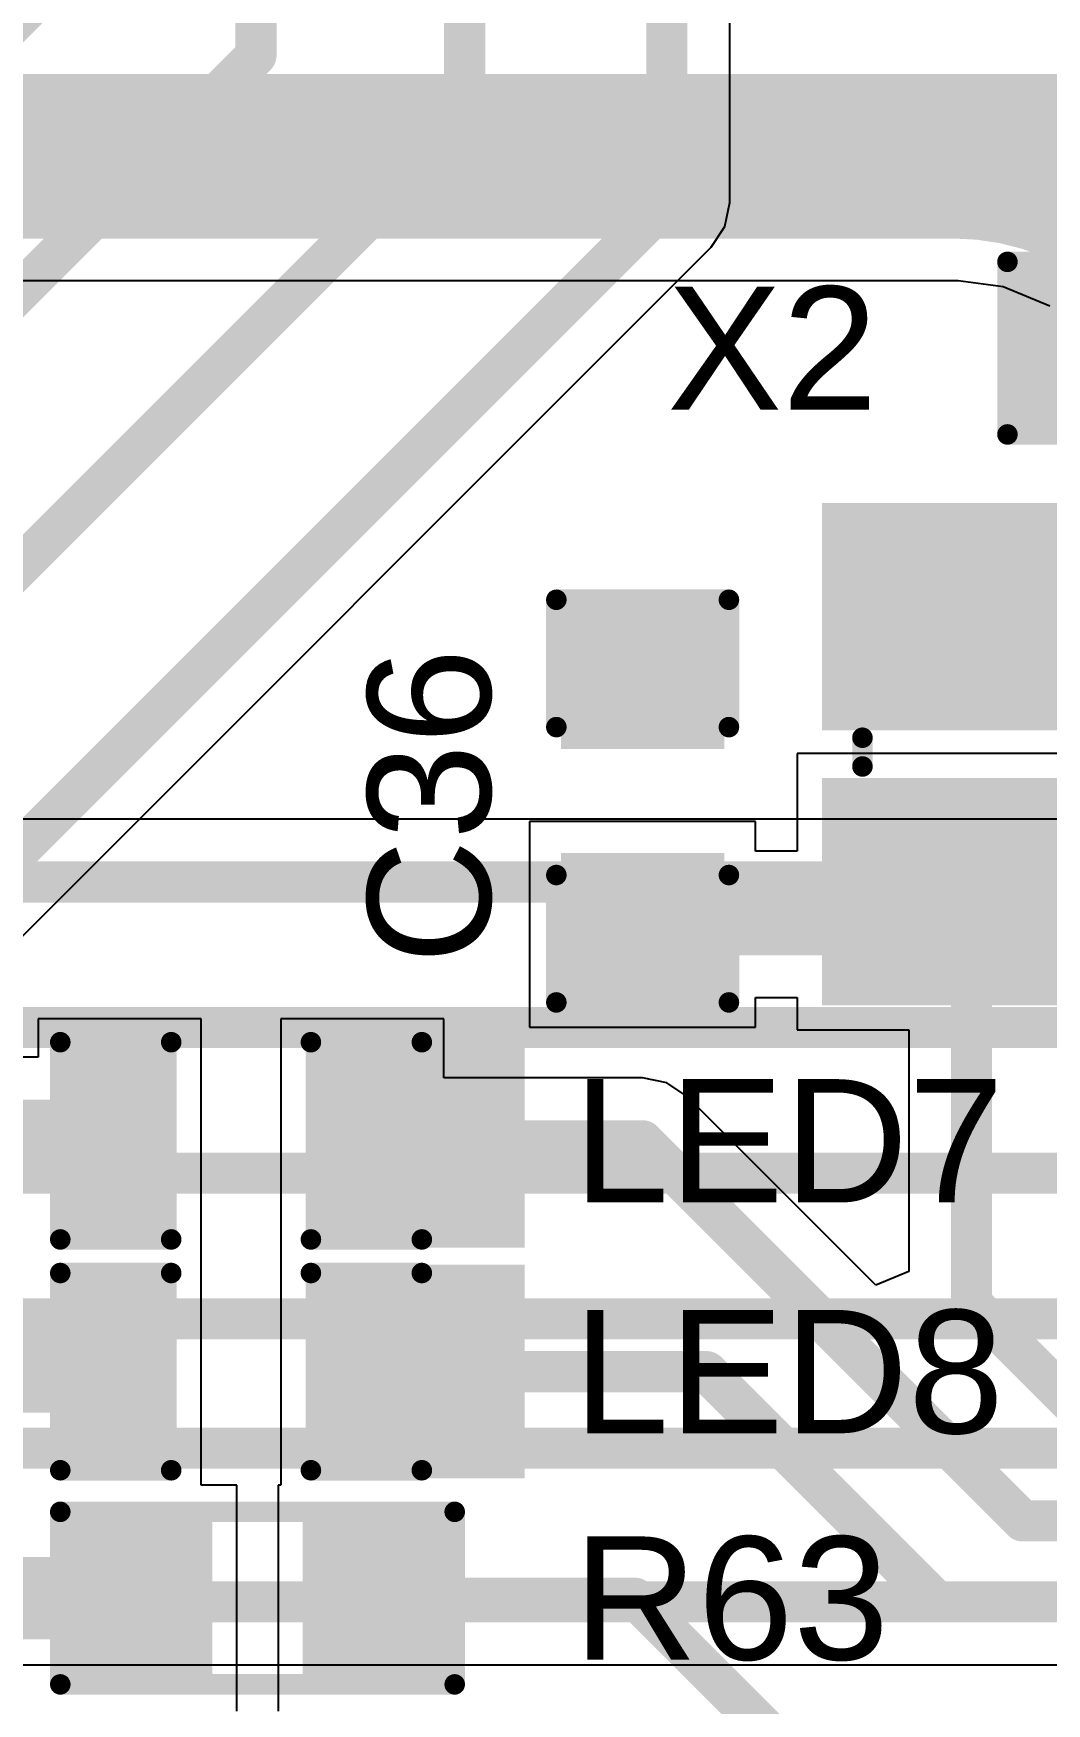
# Model space of a CAD drawing. Header units: inches. Extents: x -0.03 to 9.71, y 0.01 to 4.44.
# Drawn here: x 1.7612 to 2.0078, y 1.9142 to 2.3207 of the extents above; entities that cross this region are included whole.
import ezdxf

# ---------------------------------------------------------------- set-up
doc = ezdxf.new("R2010")
doc.units = ezdxf.units.IN
doc.header["$MEASUREMENT"] = 0
for name, color, linetype in [('Bottom Layer', 5, 'Continuous'), ('Layer 1', 16, 'Continuous'), ('Layer 2', 76, 'Continuous'), ('Top Layer', 1, 'Continuous'), ('Top Overlay', 2, 'Continuous'), ('Top Paste', 8, 'Continuous'), ('Top Solder', 216, 'Continuous')]:
    doc.layers.add(name, color=color, linetype=linetype)
doc.styles.add('Arial', font='', dxfattribs={"height": 0.2})
doc.styles.get('Arial').set_extended_font_data('Arial')

# ---------------------------------------------------------------- blocks, each defined once
blk = doc.blocks.new('SMD3225_4P_2')
at = {"layer": 'Top Layer'}
for points in [[(-0.07087, 0.05709), (-0.01575, 0.05709), (-0.01575, 0.00984), (-0.07087, 0.00984)], [(0.01575, 0.05709), (0.07087, 0.05709), (0.07087, 0.00984), (0.01575, 0.00984)], [(-0.07087, -0.00984), (-0.01575, -0.00984), (-0.01575, -0.05709), (-0.07087, -0.05709)], [(0.01575, -0.00984), (0.07087, -0.00984), (0.07087, -0.05709), (0.01575, -0.05709)]]:
    blk.add_hatch(color=1, dxfattribs=at).paths.add_polyline_path(points)
at = {"layer": 'Top Paste'}
for points in [[(-0.07087, 0.05709), (-0.01575, 0.05709), (-0.01575, 0.00984), (-0.07087, 0.00984)], [(0.01575, 0.05709), (0.07087, 0.05709), (0.07087, 0.00984), (0.01575, 0.00984)], [(-0.07087, -0.00984), (-0.01575, -0.00984), (-0.01575, -0.05709), (-0.07087, -0.05709)], [(0.01575, -0.00984), (0.07087, -0.00984), (0.07087, -0.05709), (0.01575, -0.05709)]]:
    blk.add_hatch(color=8, dxfattribs=at).paths.add_polyline_path(points)
at = {"layer": 'Top Solder'}
for points in [[(-0.07487, 0.06109), (-0.01175, 0.06109), (-0.01175, 0.00584), (-0.07487, 0.00584)], [(0.01175, 0.06109), (0.07487, 0.06109), (0.07487, 0.00584), (0.01175, 0.00584)], [(-0.07487, -0.00584), (-0.01175, -0.00584), (-0.01175, -0.06109), (-0.07487, -0.06109)], [(0.01175, -0.00584), (0.07487, -0.00584), (0.07487, -0.06109), (0.01175, -0.06109)]]:
    blk.add_hatch(color=216, dxfattribs=at).paths.add_polyline_path(points)
at = {"layer": 'Top Overlay'}
for points in [[(0.007, 0.051, 0.005, 0.005, 0), (-0.008, 0.051, 0.005, 0.005, 0)], [(-0.065, 0.003, 0.005, 0.005, 0), (-0.065, -0.004, 0.005, 0.005, 0)], [(0.065, 0.003, 0.005, 0.005, 0), (0.065, -0.004, 0.005, 0.005, 0)], [(-0.082, -0.028, 0.005, 0.005, 0), (-0.082, -0.038, 0.005, 0.005, 0)], [(-0.077, -0.033, 0.005, 0.005, 0), (-0.082, -0.028, 0.005, 0.005, 0)], [(-0.077, -0.033, 0.005, 0.005, 0), (-0.082, -0.038, 0.005, 0.005, 0)], [(0.007, -0.051, 0.005, 0.005, 0), (-0.008, -0.051, 0.005, 0.005, 0)]]:
    blk.add_lwpolyline(points, format="xyseb", dxfattribs=at)
for points in [[(-0.00925, 0.051, 0.0025, 0.0025, 1), (-0.00675, 0.051, 0.0025, 0.0025, 1)], [(0.00575, 0.051, 0.0025, 0.0025, 1), (0.00825, 0.051, 0.0025, 0.0025, 1)], [(-0.06625, 0.003, 0.0025, 0.0025, 1), (-0.06375, 0.003, 0.0025, 0.0025, 1)], [(0.06375, 0.003, 0.0025, 0.0025, 1), (0.06625, 0.003, 0.0025, 0.0025, 1)], [(-0.06625, -0.004, 0.0025, 0.0025, 1), (-0.06375, -0.004, 0.0025, 0.0025, 1)], [(0.06375, -0.004, 0.0025, 0.0025, 1), (0.06625, -0.004, 0.0025, 0.0025, 1)], [(-0.08325, -0.028, 0.0025, 0.0025, 1), (-0.08075, -0.028, 0.0025, 0.0025, 1)], [(-0.08325, -0.028, 0.0025, 0.0025, 1), (-0.08075, -0.028, 0.0025, 0.0025, 1)], [(-0.07825, -0.033, 0.0025, 0.0025, 1), (-0.07575, -0.033, 0.0025, 0.0025, 1)], [(-0.07825, -0.033, 0.0025, 0.0025, 1), (-0.07575, -0.033, 0.0025, 0.0025, 1)], [(-0.08325, -0.038, 0.0025, 0.0025, 1), (-0.08075, -0.038, 0.0025, 0.0025, 1)], [(-0.08325, -0.038, 0.0025, 0.0025, 1), (-0.08075, -0.038, 0.0025, 0.0025, 1)], [(-0.00925, -0.051, 0.0025, 0.0025, 1), (-0.00675, -0.051, 0.0025, 0.0025, 1)], [(0.00575, -0.051, 0.0025, 0.0025, 1), (0.00825, -0.051, 0.0025, 0.0025, 1)]]:
    blk.add_lwpolyline(points, format="xyseb", close=True, dxfattribs=at)
blk = doc.blocks.new('R___0603_40')
at = {"layer": 'Top Layer'}
for points in [[(-0.015, 0.0175), (-0.015, -0.0175), (-0.045, -0.0175), (-0.045, 0.0175)], [(0.045, 0.0175), (0.045, -0.0175), (0.015, -0.0175), (0.015, 0.0175)]]:
    blk.add_hatch(color=1, dxfattribs=at).paths.add_polyline_path(points)
at = {"layer": 'Top Paste'}
for points in [[(-0.015, 0.0175), (-0.015, -0.0175), (-0.045, -0.0175), (-0.045, 0.0175)], [(0.045, 0.0175), (0.045, -0.0175), (0.015, -0.0175), (0.015, 0.0175)]]:
    blk.add_hatch(color=8, dxfattribs=at).paths.add_polyline_path(points)
at = {"layer": 'Top Solder'}
for points in [[(-0.011, 0.0215), (-0.011, -0.0215), (-0.049, -0.0215), (-0.049, 0.0215)], [(0.049, 0.0215), (0.049, -0.0215), (0.011, -0.0215), (0.011, 0.0215)]]:
    blk.add_hatch(color=216, dxfattribs=at).paths.add_polyline_path(points)
at = {"layer": 'Top Overlay'}
for points in [[(-0.048, 0.021, 0.005, 0.005, 0), (0.048, 0.021, 0.005, 0.005, 0)], [(-0.048, -0.021, 0.005, 0.005, 0), (-0.048, 0.021, 0.005, 0.005, 0)], [(0.048, -0.021, 0.005, 0.005, 0), (0.048, 0.021, 0.005, 0.005, 0)], [(-0.048, -0.021, 0.005, 0.005, 0), (0.048, -0.021, 0.005, 0.005, 0)]]:
    blk.add_lwpolyline(points, format="xyseb", dxfattribs=at)
for points in [[(-0.04925, 0.021, 0.0025, 0.0025, 1), (-0.04675, 0.021, 0.0025, 0.0025, 1)], [(-0.04925, 0.021, 0.0025, 0.0025, 1), (-0.04675, 0.021, 0.0025, 0.0025, 1)], [(0.04675, 0.021, 0.0025, 0.0025, 1), (0.04925, 0.021, 0.0025, 0.0025, 1)], [(0.04675, 0.021, 0.0025, 0.0025, 1), (0.04925, 0.021, 0.0025, 0.0025, 1)], [(-0.04925, -0.021, 0.0025, 0.0025, 1), (-0.04675, -0.021, 0.0025, 0.0025, 1)], [(-0.04925, -0.021, 0.0025, 0.0025, 1), (-0.04675, -0.021, 0.0025, 0.0025, 1)], [(0.04675, -0.021, 0.0025, 0.0025, 1), (0.04925, -0.021, 0.0025, 0.0025, 1)], [(0.04675, -0.021, 0.0025, 0.0025, 1), (0.04925, -0.021, 0.0025, 0.0025, 1)]]:
    blk.add_lwpolyline(points, format="xyseb", close=True, dxfattribs=at)
blk = doc.blocks.new('LED_0603_95')
at = {"layer": 'Top Layer'}
for points in [[(-0.03937, 0.01969), (-0.01969, 0.01969), (-0.01969, -0.01969), (-0.03937, -0.01969)], [(0.01969, 0.01969), (0.03937, 0.01969), (0.03937, -0.01969), (0.01969, -0.01969)]]:
    blk.add_hatch(color=1, dxfattribs=at).paths.add_polyline_path(points)
at = {"layer": 'Top Overlay'}
blk.add_hatch(color=2, dxfattribs=at).paths.add_polyline_path([(0.044, -0.026), (0.069, -0.026), (0.069, 0.026), (0.044, 0.026)])
at = {"layer": 'Top Paste'}
for points in [[(-0.03937, 0.01969), (-0.01969, 0.01969), (-0.01969, -0.01969), (-0.03937, -0.01969)], [(0.01969, 0.01969), (0.03937, 0.01969), (0.03937, -0.01969), (0.01969, -0.01969)]]:
    blk.add_hatch(color=8, dxfattribs=at).paths.add_polyline_path(points)
at = {"layer": 'Top Solder'}
for points in [[(-0.04337, 0.02369), (-0.01569, 0.02369), (-0.01569, -0.02369), (-0.04337, -0.02369)], [(0.01569, 0.02369), (0.04337, 0.02369), (0.04337, -0.02369), (0.01569, -0.02369)]]:
    blk.add_hatch(color=216, dxfattribs=at).paths.add_polyline_path(points)
at = {"layer": 'Top Overlay'}
for points in [[(-0.044, 0.024, 0.005, 0.005, 0), (-0.017, 0.024, 0.005, 0.005, 0)], [(-0.044, -0.024, 0.005, 0.005, 0), (-0.044, 0.024, 0.005, 0.005, 0)], [(0.017, 0.024, 0.005, 0.005, 0), (0.044, 0.024, 0.005, 0.005, 0)], [(0.044, -0.024, 0.005, 0.005, 0), (0.044, 0.024, 0.005, 0.005, 0)], [(-0.044, -0.024, 0.005, 0.005, 0), (-0.017, -0.024, 0.005, 0.005, 0)], [(0.017, -0.024, 0.005, 0.005, 0), (0.044, -0.024, 0.005, 0.005, 0)]]:
    blk.add_lwpolyline(points, format="xyseb", dxfattribs=at)
for points in [[(-0.04525, 0.024, 0.0025, 0.0025, 1), (-0.04275, 0.024, 0.0025, 0.0025, 1)], [(-0.04525, 0.024, 0.0025, 0.0025, 1), (-0.04275, 0.024, 0.0025, 0.0025, 1)], [(-0.01825, 0.024, 0.0025, 0.0025, 1), (-0.01575, 0.024, 0.0025, 0.0025, 1)], [(0.01575, 0.024, 0.0025, 0.0025, 1), (0.01825, 0.024, 0.0025, 0.0025, 1)], [(0.04275, 0.024, 0.0025, 0.0025, 1), (0.04525, 0.024, 0.0025, 0.0025, 1)], [(0.04275, 0.024, 0.0025, 0.0025, 1), (0.04525, 0.024, 0.0025, 0.0025, 1)], [(-0.04525, -0.024, 0.0025, 0.0025, 1), (-0.04275, -0.024, 0.0025, 0.0025, 1)], [(-0.04525, -0.024, 0.0025, 0.0025, 1), (-0.04275, -0.024, 0.0025, 0.0025, 1)], [(-0.01825, -0.024, 0.0025, 0.0025, 1), (-0.01575, -0.024, 0.0025, 0.0025, 1)], [(0.01575, -0.024, 0.0025, 0.0025, 1), (0.01825, -0.024, 0.0025, 0.0025, 1)], [(0.04275, -0.024, 0.0025, 0.0025, 1), (0.04525, -0.024, 0.0025, 0.0025, 1)], [(0.04275, -0.024, 0.0025, 0.0025, 1), (0.04525, -0.024, 0.0025, 0.0025, 1)]]:
    blk.add_lwpolyline(points, format="xyseb", close=True, dxfattribs=at)
blk = doc.blocks.new('LED_0603_96')
at = {"layer": 'Top Layer'}
for points in [[(-0.03937, 0.01969), (-0.01969, 0.01969), (-0.01969, -0.01969), (-0.03937, -0.01969)], [(0.01969, 0.01969), (0.03937, 0.01969), (0.03937, -0.01969), (0.01969, -0.01969)]]:
    blk.add_hatch(color=1, dxfattribs=at).paths.add_polyline_path(points)
at = {"layer": 'Top Overlay'}
blk.add_hatch(color=2, dxfattribs=at).paths.add_polyline_path([(0.044, -0.026), (0.069, -0.026), (0.069, 0.026), (0.044, 0.026)])
at = {"layer": 'Top Paste'}
for points in [[(-0.03937, 0.01969), (-0.01969, 0.01969), (-0.01969, -0.01969), (-0.03937, -0.01969)], [(0.01969, 0.01969), (0.03937, 0.01969), (0.03937, -0.01969), (0.01969, -0.01969)]]:
    blk.add_hatch(color=8, dxfattribs=at).paths.add_polyline_path(points)
at = {"layer": 'Top Solder'}
for points in [[(-0.04337, 0.02369), (-0.01569, 0.02369), (-0.01569, -0.02369), (-0.04337, -0.02369)], [(0.01569, 0.02369), (0.04337, 0.02369), (0.04337, -0.02369), (0.01569, -0.02369)]]:
    blk.add_hatch(color=216, dxfattribs=at).paths.add_polyline_path(points)
at = {"layer": 'Top Overlay'}
for points in [[(-0.044, 0.024, 0.005, 0.005, 0), (-0.017, 0.024, 0.005, 0.005, 0)], [(-0.044, -0.024, 0.005, 0.005, 0), (-0.044, 0.024, 0.005, 0.005, 0)], [(0.017, 0.024, 0.005, 0.005, 0), (0.044, 0.024, 0.005, 0.005, 0)], [(0.044, -0.024, 0.005, 0.005, 0), (0.044, 0.024, 0.005, 0.005, 0)], [(-0.044, -0.024, 0.005, 0.005, 0), (-0.017, -0.024, 0.005, 0.005, 0)], [(0.017, -0.024, 0.005, 0.005, 0), (0.044, -0.024, 0.005, 0.005, 0)]]:
    blk.add_lwpolyline(points, format="xyseb", dxfattribs=at)
for points in [[(-0.04525, 0.024, 0.0025, 0.0025, 1), (-0.04275, 0.024, 0.0025, 0.0025, 1)], [(-0.04525, 0.024, 0.0025, 0.0025, 1), (-0.04275, 0.024, 0.0025, 0.0025, 1)], [(-0.01825, 0.024, 0.0025, 0.0025, 1), (-0.01575, 0.024, 0.0025, 0.0025, 1)], [(0.01575, 0.024, 0.0025, 0.0025, 1), (0.01825, 0.024, 0.0025, 0.0025, 1)], [(0.04275, 0.024, 0.0025, 0.0025, 1), (0.04525, 0.024, 0.0025, 0.0025, 1)], [(0.04275, 0.024, 0.0025, 0.0025, 1), (0.04525, 0.024, 0.0025, 0.0025, 1)], [(-0.04525, -0.024, 0.0025, 0.0025, 1), (-0.04275, -0.024, 0.0025, 0.0025, 1)], [(-0.04525, -0.024, 0.0025, 0.0025, 1), (-0.04275, -0.024, 0.0025, 0.0025, 1)], [(-0.01825, -0.024, 0.0025, 0.0025, 1), (-0.01575, -0.024, 0.0025, 0.0025, 1)], [(0.01575, -0.024, 0.0025, 0.0025, 1), (0.01825, -0.024, 0.0025, 0.0025, 1)], [(0.04275, -0.024, 0.0025, 0.0025, 1), (0.04525, -0.024, 0.0025, 0.0025, 1)], [(0.04275, -0.024, 0.0025, 0.0025, 1), (0.04525, -0.024, 0.0025, 0.0025, 1)]]:
    blk.add_lwpolyline(points, format="xyseb", close=True, dxfattribs=at)
blk = doc.blocks.new('C___0603_161')
at = {"layer": 'Top Layer'}
for points in [[(-0.015, 0.0175), (-0.015, -0.0175), (-0.045, -0.0175), (-0.045, 0.0175)], [(0.045, 0.0175), (0.045, -0.0175), (0.015, -0.0175), (0.015, 0.0175)]]:
    blk.add_hatch(color=1, dxfattribs=at).paths.add_polyline_path(points)
at = {"layer": 'Top Paste'}
for points in [[(-0.015, 0.0175), (-0.015, -0.0175), (-0.045, -0.0175), (-0.045, 0.0175)], [(0.045, 0.0175), (0.045, -0.0175), (0.015, -0.0175), (0.015, 0.0175)]]:
    blk.add_hatch(color=8, dxfattribs=at).paths.add_polyline_path(points)
at = {"layer": 'Top Solder'}
for points in [[(-0.01264, 0.01986), (-0.01264, -0.01986), (-0.04736, -0.01986), (-0.04736, 0.01986)], [(0.04736, 0.01986), (0.04736, -0.01986), (0.01264, -0.01986), (0.01264, 0.01986)]]:
    blk.add_hatch(color=216, dxfattribs=at).paths.add_polyline_path(points)
at = {"layer": 'Top Overlay'}
for points in [[(-0.049, 0.021, 0.005, 0.005, 0), (-0.018, 0.021, 0.005, 0.005, 0)], [(-0.049, -0.021, 0.005, 0.005, 0), (-0.049, 0.021, 0.005, 0.005, 0)], [(0.018, 0.021, 0.005, 0.005, 0), (0.049, 0.021, 0.005, 0.005, 0)], [(0.049, -0.021, 0.005, 0.005, 0), (0.049, 0.021, 0.005, 0.005, 0)], [(-0.049, -0.021, 0.005, 0.005, 0), (-0.018, -0.021, 0.005, 0.005, 0)], [(0.018, -0.021, 0.005, 0.005, 0), (0.049, -0.021, 0.005, 0.005, 0)]]:
    blk.add_lwpolyline(points, format="xyseb", dxfattribs=at)
for points in [[(-0.05025, 0.021, 0.0025, 0.0025, 1), (-0.04775, 0.021, 0.0025, 0.0025, 1)], [(-0.05025, 0.021, 0.0025, 0.0025, 1), (-0.04775, 0.021, 0.0025, 0.0025, 1)], [(-0.01925, 0.021, 0.0025, 0.0025, 1), (-0.01675, 0.021, 0.0025, 0.0025, 1)], [(0.01675, 0.021, 0.0025, 0.0025, 1), (0.01925, 0.021, 0.0025, 0.0025, 1)], [(0.04775, 0.021, 0.0025, 0.0025, 1), (0.05025, 0.021, 0.0025, 0.0025, 1)], [(0.04775, 0.021, 0.0025, 0.0025, 1), (0.05025, 0.021, 0.0025, 0.0025, 1)], [(-0.05025, -0.021, 0.0025, 0.0025, 1), (-0.04775, -0.021, 0.0025, 0.0025, 1)], [(-0.05025, -0.021, 0.0025, 0.0025, 1), (-0.04775, -0.021, 0.0025, 0.0025, 1)], [(-0.01925, -0.021, 0.0025, 0.0025, 1), (-0.01675, -0.021, 0.0025, 0.0025, 1)], [(0.01675, -0.021, 0.0025, 0.0025, 1), (0.01925, -0.021, 0.0025, 0.0025, 1)], [(0.04775, -0.021, 0.0025, 0.0025, 1), (0.05025, -0.021, 0.0025, 0.0025, 1)], [(0.04775, -0.021, 0.0025, 0.0025, 1), (0.05025, -0.021, 0.0025, 0.0025, 1)]]:
    blk.add_lwpolyline(points, format="xyseb", close=True, dxfattribs=at)
blk = doc.blocks.new('C___0603_162')
at = {"layer": 'Top Layer'}
for points in [[(-0.015, 0.0175), (-0.015, -0.0175), (-0.045, -0.0175), (-0.045, 0.0175)], [(0.045, 0.0175), (0.045, -0.0175), (0.015, -0.0175), (0.015, 0.0175)]]:
    blk.add_hatch(color=1, dxfattribs=at).paths.add_polyline_path(points)
at = {"layer": 'Top Paste'}
for points in [[(-0.015, 0.0175), (-0.015, -0.0175), (-0.045, -0.0175), (-0.045, 0.0175)], [(0.045, 0.0175), (0.045, -0.0175), (0.015, -0.0175), (0.015, 0.0175)]]:
    blk.add_hatch(color=8, dxfattribs=at).paths.add_polyline_path(points)
at = {"layer": 'Top Solder'}
for points in [[(-0.01264, 0.01986), (-0.01264, -0.01986), (-0.04736, -0.01986), (-0.04736, 0.01986)], [(0.04736, 0.01986), (0.04736, -0.01986), (0.01264, -0.01986), (0.01264, 0.01986)]]:
    blk.add_hatch(color=216, dxfattribs=at).paths.add_polyline_path(points)
at = {"layer": 'Top Overlay'}
for points in [[(-0.018, 0.021, 0.005, 0.005, 0), (-0.049, 0.021, 0.005, 0.005, 0)], [(-0.049, -0.021, 0.005, 0.005, 0), (-0.049, 0.021, 0.005, 0.005, 0)], [(0.049, 0.021, 0.005, 0.005, 0), (0.018, 0.021, 0.005, 0.005, 0)], [(0.049, -0.021, 0.005, 0.005, 0), (0.049, 0.021, 0.005, 0.005, 0)], [(-0.018, -0.021, 0.005, 0.005, 0), (-0.049, -0.021, 0.005, 0.005, 0)], [(0.049, -0.021, 0.005, 0.005, 0), (0.018, -0.021, 0.005, 0.005, 0)]]:
    blk.add_lwpolyline(points, format="xyseb", dxfattribs=at)
for points in [[(-0.05025, 0.021, 0.0025, 0.0025, 1), (-0.04775, 0.021, 0.0025, 0.0025, 1)], [(-0.05025, 0.021, 0.0025, 0.0025, 1), (-0.04775, 0.021, 0.0025, 0.0025, 1)], [(-0.01925, 0.021, 0.0025, 0.0025, 1), (-0.01675, 0.021, 0.0025, 0.0025, 1)], [(0.01675, 0.021, 0.0025, 0.0025, 1), (0.01925, 0.021, 0.0025, 0.0025, 1)], [(0.04775, 0.021, 0.0025, 0.0025, 1), (0.05025, 0.021, 0.0025, 0.0025, 1)], [(0.04775, 0.021, 0.0025, 0.0025, 1), (0.05025, 0.021, 0.0025, 0.0025, 1)], [(-0.05025, -0.021, 0.0025, 0.0025, 1), (-0.04775, -0.021, 0.0025, 0.0025, 1)], [(-0.05025, -0.021, 0.0025, 0.0025, 1), (-0.04775, -0.021, 0.0025, 0.0025, 1)], [(-0.01925, -0.021, 0.0025, 0.0025, 1), (-0.01675, -0.021, 0.0025, 0.0025, 1)], [(0.01675, -0.021, 0.0025, 0.0025, 1), (0.01925, -0.021, 0.0025, 0.0025, 1)], [(0.04775, -0.021, 0.0025, 0.0025, 1), (0.05025, -0.021, 0.0025, 0.0025, 1)], [(0.04775, -0.021, 0.0025, 0.0025, 1), (0.05025, -0.021, 0.0025, 0.0025, 1)]]:
    blk.add_lwpolyline(points, format="xyseb", close=True, dxfattribs=at)

msp = doc.modelspace()

# ---------------------------------------------------------------- linework, layer by layer
at = {"layer": 'Bottom Layer'}
for p, q in [((2.33405, 2.12947), (1.42894, 2.12947)), ((1.59035, 1.92368), (2.49619, 1.92368))]:
    msp.add_line(p, q, dxfattribs=at)
for points in [[(1.41339, 2.11417, 0.01, 0.01, 0), (2.34961, 2.11417, 0.01, 0.01, 0)], [(1.44488, 2.07874, 0.01, 0.01, 0), (2.3811, 2.07874, 0.01, 0.01, 0)], [(1.47638, 2.04331, 0.01, 0.01, 0), (2.4126, 2.04331, 0.01, 0.01, 0)], [(1.50787, 2.00787, 0.01, 0.01, 0), (2.44409, 2.00787, 0.01, 0.01, 0)], [(1.54331, 1.97638, 0.01, 0.01, 0), (2.47953, 1.97638, 0.01, 0.01, 0)], [(1.5748, 1.93898, 0.01, 0.01, 0), (3.71102, 1.93898, 0.01, 0.01, 0)]]:
    msp.add_lwpolyline(points, format="xyseb", dxfattribs=at)
at = {"layer": 'Layer 1'}
for p, q in [((1.93065, 2.27953), (1.93065, 2.34801)), ((1.92948, 2.27368), (1.93065, 2.27953)), ((1.92617, 2.26871), (1.92948, 2.27368)), ((1.59661, 1.93916), (1.92617, 2.26871))]:
    msp.add_line(p, q, dxfattribs=at)
for points in [[(1.86614, 2.29921, 0.01, 0.01, 0), (1.86614, 2.44173, 0.01, 0.01, 0)], [(1.81535, 2.31535, 0.01, 0.01, 0), (1.81535, 2.39095, 0.01, 0.01, 0)], [(1.91535, 2.27953, 0.01, 0.01, 0), (1.91535, 2.39095, 0.01, 0.01, 0)], [(1.47638, 2.04331, 0.01, 0.01, 0), (1.76655, 2.33348, 0.01, 0.01, 0)], [(1.50787, 2.00787, 0.01, 0.01, 0), (1.81535, 2.31535, 0.01, 0.01, 0)], [(1.54331, 1.97638, 0.01, 0.01, 0), (1.86614, 2.29921, 0.01, 0.01, 0)], [(1.5748, 1.93898, 0.01, 0.01, 0), (1.91535, 2.27953, 0.01, 0.01, 0)]]:
    msp.add_lwpolyline(points, format="xyseb", dxfattribs=at)
for points in [[(1.81285, 2.31535, 0.005, 0.005, 1), (1.81785, 2.31535, 0.005, 0.005, 1)], [(1.81285, 2.31535, 0.005, 0.005, 1), (1.81785, 2.31535, 0.005, 0.005, 1)], [(1.86364, 2.29921, 0.005, 0.005, 1), (1.86864, 2.29921, 0.005, 0.005, 1)], [(1.86364, 2.29921, 0.005, 0.005, 1), (1.86864, 2.29921, 0.005, 0.005, 1)], [(1.91285, 2.27953, 0.005, 0.005, 1), (1.91785, 2.27953, 0.005, 0.005, 1)], [(1.91285, 2.27953, 0.005, 0.005, 1), (1.91785, 2.27953, 0.005, 0.005, 1)]]:
    msp.add_lwpolyline(points, format="xyseb", close=True, dxfattribs=at)
at = {"layer": 'Layer 2'}
for p, q in [((0.91714, 2.26053), (1.98627, 2.26053)), ((1.98627, 2.26053), (1.99722, 2.25908)), ((1.99722, 2.25908), (2.00857, 2.25438))]:
    msp.add_line(p, q, dxfattribs=at)
for points in [[(0.91714, 2.29078, 0.04, 0.04, 0), (1.98522, 2.29078, 0.04, 0.04, 0)], [(1.98504, 2.29078, 0.04, 0.04, -0.000569), (1.98522, 2.29078, 0.04, 0.04, 0)], [(1.98522, 2.29078, 0.04, 0.04, 0), (2.13919, 2.29078, 0.04, 0.04, 0)], [(1.98522, 2.29078, 0.04, 0.04, -0.41288), (2.0622, 2.21379, 0.04, 0.04, 0)]]:
    msp.add_lwpolyline(points, format="xyseb", dxfattribs=at)
for points in [[(1.97504, 2.29078, 0.02, 0.02, 1), (1.99504, 2.29078, 0.02, 0.02, 1)], [(1.97522, 2.29078, 0.02, 0.02, 1), (1.99522, 2.29078, 0.02, 0.02, 1)], [(1.97522, 2.29078, 0.02, 0.02, 1), (1.99522, 2.29078, 0.02, 0.02, 1)], [(1.97522, 2.29078, 0.02, 0.02, 1), (1.99522, 2.29078, 0.02, 0.02, 1)], [(1.97522, 2.29078, 0.02, 0.02, 1), (1.99522, 2.29078, 0.02, 0.02, 1)]]:
    msp.add_lwpolyline(points, format="xyseb", close=True, dxfattribs=at)
at = {"layer": 'Top Layer'}
for p, q in [((2.01353, 2.14543), (1.94709, 2.14543)), ((1.94709, 2.14543), (1.94709, 2.1217)), ((1.93695, 2.12886), (1.88195, 2.12886)), ((1.88195, 2.12886), (1.88195, 2.07886)), ((1.93695, 2.1217), (1.93695, 2.12886)), ((1.94709, 2.1217), (1.93695, 2.1217)), ((1.93695, 2.07886), (1.93695, 2.08602)), ((1.93695, 2.08602), (1.94709, 2.08602)), ((1.94709, 2.08602), (1.94709, 2.07819)), ((1.80202, 2.08087), (1.76234, 2.08087)), ((1.76234, 2.08087), (1.76234, 2.07157)), ((1.80202, 2.0215), (1.80202, 2.08087)), ((1.86108, 2.08087), (1.82139, 2.08087)), ((1.82139, 2.08087), (1.82139, 2.0215)), ((1.86108, 2.06648), (1.86108, 2.08087)), ((1.88195, 2.07886), (1.93695, 2.07886)), ((1.94709, 2.07819), (1.97422, 2.07819)), ((1.97422, 2.07819), (1.97422, 2.01935)), ((1.76234, 2.07157), (1.7486, 2.07157)), ((1.90945, 2.06648), (1.86108, 2.06648)), ((1.9153, 2.06531), (1.90945, 2.06648)), ((1.92026, 2.062), (1.9153, 2.06531)), ((1.96622, 2.01604), (1.92026, 2.062)), ((1.80202, 1.96738), (1.80202, 2.0215)), ((1.82139, 2.0215), (1.82139, 1.96738)), ((1.97422, 2.01935), (1.96622, 2.01604)), ((1.81071, 1.96738), (1.80202, 1.96738)), ((1.81071, 1.91238), (1.81071, 1.96738)), ((1.82139, 1.96738), (1.82071, 1.96738)), ((1.82071, 1.96738), (1.82071, 1.91238))]:
    msp.add_line(p, q, dxfattribs=at)
for points in [[(1.97591, 2.10386, 0.01, 0.01, 0), (1.98386, 2.11181, 0.01, 0.01, 0)], [(1.98465, 2.1126, 0.01, 0.01, 0), (1.98951, 2.10773, 0.01, 0.01, 0)], [(1.90945, 2.10386, 0.015, 0.015, 0), (1.97591, 2.10386, 0.015, 0.015, 0)], [(1.98951, 2.01159, 0.01, 0.01, 0), (1.98951, 2.10773, 0.01, 0.01, 0)], [(1.7236, 2.05118, 0.02, 0.02, 0), (1.78032, 2.05118, 0.02, 0.02, 0)], [(1.84124, 2.05118, 0.01, 0.01, 0), (1.90945, 2.05118, 0.01, 0.01, 0)], [(1.90945, 2.05118, 0.01, 0.01, 0), (2.00197, 1.95866, 0.01, 0.01, 0)], [(1.98951, 2.01159, 0.01, 0.01, 0), (2.01656, 1.98455, 0.01, 0.01, 0)], [(1.7236, 1.995, 0.02, 0.02, 0), (1.78004, 1.995, 0.02, 0.02, 0)], [(1.84124, 1.995, 0.01, 0.01, 0), (1.92504, 1.995, 0.01, 0.01, 0)], [(1.92504, 1.995, 0.01, 0.01, 0), (1.98106, 1.93898, 0.01, 0.01, 0)], [(2.00197, 1.95866, 0.01, 0.01, 0), (2.04941, 1.95866, 0.01, 0.01, 0)], [(1.72872, 1.93988, 0.02, 0.02, 0), (1.78224, 1.93988, 0.02, 0.02, 0)], [(1.84382, 1.93988, 0.01, 0.01, 0), (1.90751, 1.93988, 0.01, 0.01, 0)], [(1.90751, 1.93988, 0.01, 0.01, 0), (1.96747, 1.87992, 0.01, 0.01, 0)], [(1.98106, 1.93898, 0.01, 0.01, 0), (2.04941, 1.93898, 0.01, 0.01, 0)]]:
    msp.add_lwpolyline(points, format="xyseb", dxfattribs=at)
for points in [[(1.98136, 2.11181, 0.005, 0.005, 1), (1.98636, 2.11181, 0.005, 0.005, 1)], [(1.98215, 2.1126, 0.005, 0.005, 1), (1.98715, 2.1126, 0.005, 0.005, 1)], [(1.9057, 2.10386, 0.0075, 0.0075, 1), (1.9132, 2.10386, 0.0075, 0.0075, 1)], [(1.97216, 2.10386, 0.0075, 0.0075, 1), (1.97966, 2.10386, 0.0075, 0.0075, 1)], [(1.98701, 2.10773, 0.005, 0.005, 1), (1.99201, 2.10773, 0.005, 0.005, 1)], [(1.98701, 2.10773, 0.005, 0.005, 1), (1.99201, 2.10773, 0.005, 0.005, 1)], [(1.97341, 2.10386, 0.005, 0.005, 1), (1.97841, 2.10386, 0.005, 0.005, 1)], [(1.77532, 2.05118, 0.01, 0.01, 1), (1.78532, 2.05118, 0.01, 0.01, 1)], [(1.83874, 2.05118, 0.005, 0.005, 1), (1.84374, 2.05118, 0.005, 0.005, 1)], [(1.90695, 2.05118, 0.005, 0.005, 1), (1.91195, 2.05118, 0.005, 0.005, 1)], [(1.90695, 2.05118, 0.005, 0.005, 1), (1.91195, 2.05118, 0.005, 0.005, 1)], [(1.98701, 2.01159, 0.005, 0.005, 1), (1.99201, 2.01159, 0.005, 0.005, 1)], [(1.98701, 2.01159, 0.005, 0.005, 1), (1.99201, 2.01159, 0.005, 0.005, 1)], [(1.77504, 1.995, 0.01, 0.01, 1), (1.78504, 1.995, 0.01, 0.01, 1)], [(1.83874, 1.995, 0.005, 0.005, 1), (1.84374, 1.995, 0.005, 0.005, 1)], [(1.92254, 1.995, 0.005, 0.005, 1), (1.92754, 1.995, 0.005, 0.005, 1)], [(1.92254, 1.995, 0.005, 0.005, 1), (1.92754, 1.995, 0.005, 0.005, 1)], [(1.99947, 1.95866, 0.005, 0.005, 1), (2.00447, 1.95866, 0.005, 0.005, 1)], [(1.99947, 1.95866, 0.005, 0.005, 1), (2.00447, 1.95866, 0.005, 0.005, 1)], [(1.77724, 1.93988, 0.01, 0.01, 1), (1.78724, 1.93988, 0.01, 0.01, 1)], [(1.84132, 1.93988, 0.005, 0.005, 1), (1.84632, 1.93988, 0.005, 0.005, 1)], [(1.90501, 1.93988, 0.005, 0.005, 1), (1.91001, 1.93988, 0.005, 0.005, 1)], [(1.90501, 1.93988, 0.005, 0.005, 1), (1.91001, 1.93988, 0.005, 0.005, 1)], [(1.97856, 1.93898, 0.005, 0.005, 1), (1.98356, 1.93898, 0.005, 0.005, 1)], [(1.97856, 1.93898, 0.005, 0.005, 1), (1.98356, 1.93898, 0.005, 0.005, 1)]]:
    msp.add_lwpolyline(points, format="xyseb", close=True, dxfattribs=at)

# ---------------------------------------------------------------- block references
for name, p in [('C___0603_161', (2.04724, 2.2441)), ('LED_0603_96', (1.81171, 2.05118)), ('LED_0603_95', (1.81171, 1.995)), ('R___0603_40', (1.81571, 1.93988))]:
    msp.add_blockref(name, p)
for name, p, rotation in [('SMD3225_4P_2', (2.02795, 2.14528), 180), ('C___0603_162', (1.90945, 2.13386), 270)]:
    msp.add_blockref(name, p, dxfattribs=dict(rotation=rotation))

# ---------------------------------------------------------------- texts
at = {"layer": 'Top Overlay', "style": 'Arial'}
for s, p in [('X2', (1.91542, 2.2291)), ('LED7', (1.89256, 2.03619)), ('LED8', (1.89256, 1.98001)), ('R63', (1.89256, 1.92489))]:
    msp.add_text(s, height=0.03, dxfattribs=at).set_placement(p)
msp.add_text('C36', height=0.03, rotation=90, dxfattribs=at).set_placement((1.87246, 2.09418))

doc.saveas('drawing.dxf')
